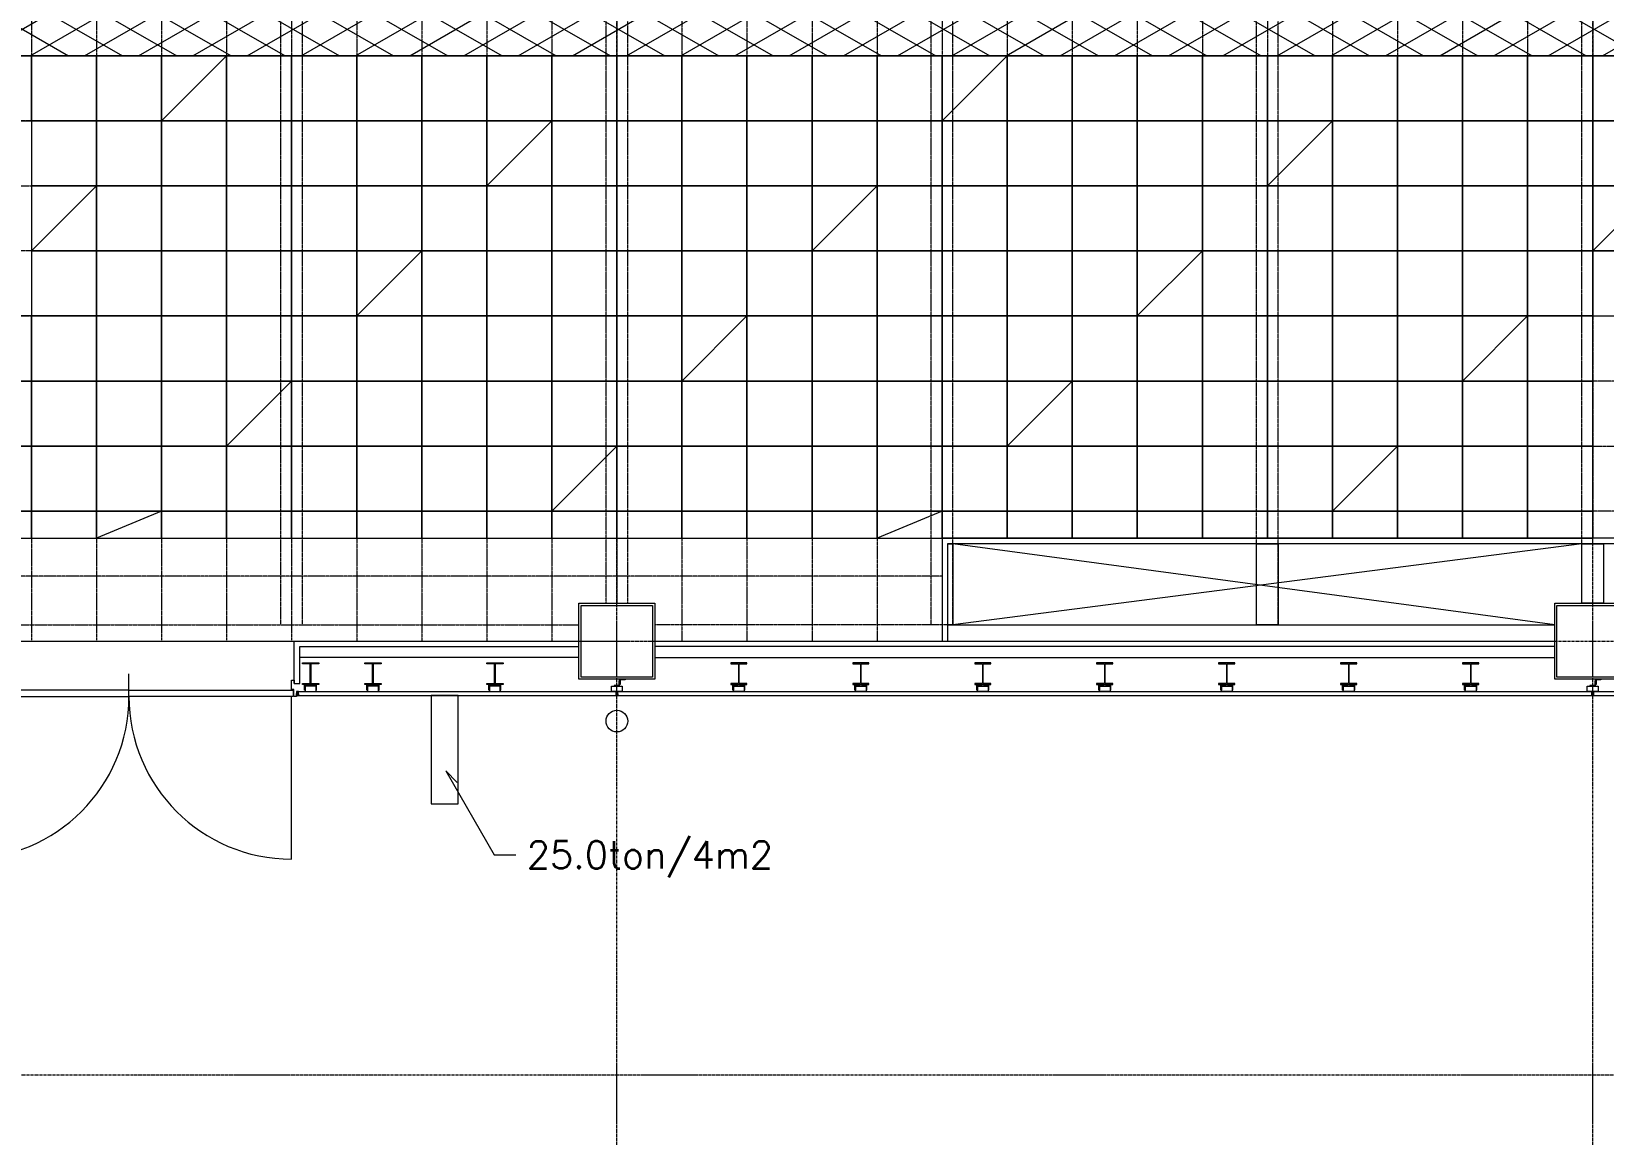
# Model space of a CAD drawing. Extents: x 73996 to 686888, y -9729 to 263202.
# Drawn here: x 439526 to 454026, y 176652 to 186827 of the extents above; entities that cross this region are included whole.
import ezdxf
from ezdxf.enums import TextEntityAlignment as Align

# ---------------------------------------------------------------- set-up
doc = ezdxf.new("R2010")
doc.units = 0
doc.header["$LTSCALE"] = 20
doc.linetypes.add('Data Center Layout_L20$0$CENTER', pattern=[2, 1.25, -0.25, 0.25, -0.25])
doc.linetypes.add('Data Center Layout_L20$0$DOTK1', pattern=[0.1, 0.05, -0.05])
for name, color, linetype, lineweight in [('Data Center Layout_L20$0$$ALDG', 252, 'Data Center Layout_L20$0$DOTK1', 0), ('Data Center Layout_L20$0$$ALDG-P', 252, 'Continuous', 0), ('Data Center Layout_L20$0$$AREA-RC', 252, 'Continuous', 0), ('Data Center Layout_L20$0$$OOBIKI', 252, 'Data Center Layout_L20$0$DOTK1', 0), ('Data Center Layout_L20$0$ARC', 252, 'Continuous', 0), ('Data Center Layout_L20$0$H-SIN', 252, 'Data Center Layout_L20$0$CENTER', 9), ('Data Center Layout_L20$0$K-SIN', 252, 'Data Center Layout_L20$0$CENTER', 9), ('Data Center Layout_L20$0$SUGATA3', 252, 'Continuous', 0)]:
    doc.layers.add(name, color=color, linetype=linetype, lineweight=lineweight)
doc.styles.add('Data Center Layout_L20$0$ROMS', font='ROMANS.shx', dxfattribs={"bigfont": 'bigfont.shx'})

# ---------------------------------------------------------------- blocks, each defined once
blk = doc.blocks.new('Data Center Layout_L20$0$BLANK')
blk.add_lwpolyline([(0, 0), (600, 0), (600, 600), (0, 600)], close=True)
blk = doc.blocks.new('Data Center Layout_L20$0$45%-AL-G')
blk.add_line((600, 600), (0, 0))
blk.add_lwpolyline([(0, 0), (600, 0), (600, 600), (0, 600)], close=True)
blk = doc.blocks.new('Data Center Layout_L20$0$A$C80dc7663')
at = {"layer": 'Data Center Layout_L20$0$$ALDG-P', "linetype": 'Data Center Layout_L20$0$DOTK1'}
h = blk.add_hatch(dxfattribs=at)
h.set_pattern_fill('EXP', color=256, scale=100, style=0)
h.set_pattern_definition([(30, (275940.24, 28654.4), (-125, 216.50635), []), (330, (275940.24, 28654.4), (125, 216.50635), [])])
h.paths.add_polyline_path([(470740.24, 153445.59), (500140.24, 153445.59), (500140.24, 154645.59), (470740.24, 154645.59)])
at = {"layer": 'Data Center Layout_L20$0$$ALDG'}
for p, q in [((487540.24, 184153.09), (487540.24, 148045.59)), ((488140.24, 184153.09), (488140.24, 148045.59)), ((488740.24, 184153.09), (488740.24, 148045.59)), ((489340.24, 184153.09), (489340.24, 148045.59)), ((489940.24, 184153.09), (489940.24, 148045.59)), ((494140.24, 183095.59), (494140.24, 148995.59)), ((494740.24, 183095.59), (494740.24, 148995.59)), ((495340.24, 183095.59), (495340.24, 148995.59)), ((481540.24, 182515.59), (481540.24, 148055.59)), ((482140.24, 182515.59), (482140.24, 148055.59)), ((482740.24, 182515.59), (482740.24, 148055.59)), ((483340.24, 182515.59), (483340.24, 148055.59)), ((483940.24, 182515.59), (483940.24, 148055.59)), ((484540.24, 182515.59), (484540.24, 148045.59)), ((485140.24, 182515.59), (485140.24, 148045.59)), ((485740.24, 182515.59), (485740.24, 148045.59)), ((486340.24, 182515.59), (486340.24, 148045.59)), ((490540.24, 179845.59), (490540.24, 148995.59)), ((491140.24, 179845.59), (491140.24, 148995.59)), ((491740.24, 179845.59), (491740.24, 148995.59)), ((492340.24, 179845.59), (492340.24, 148995.59)), ((492940.24, 179845.59), (492940.24, 148995.59)), ((493540.24, 179845.59), (493540.24, 148995.59)), ((486940.24, 165695.59), (486940.24, 148395.59)), ((495940.24, 165695.59), (495940.24, 148995.59)), ((334590.24, 153445.59), (531290.24, 153445.59)), ((531290.24, 152845.59), (334590.24, 152845.59)), ((334590.24, 152245.59), (531290.24, 152245.59)), ((531290.24, 151645.59), (334590.24, 151645.59)), ((334590.24, 151045.59), (531290.24, 151045.59)), ((531290.24, 150445.59), (334590.24, 150445.59)), ((334590.24, 149845.59), (531290.24, 149845.59)), ((531290.24, 149245.59), (334590.24, 149245.59)), ((489940.24, 148645.59), (480340.24, 148645.59))]:
    blk.add_line(p, q, dxfattribs=at)
at = {"layer": 'Data Center Layout_L20$0$$ALDG-P'}
blk.add_lwpolyline([(495940.24, 148995.59), (495940.24, 151045.59), (525340.24, 151045.59), (525340.24, 157045.59), (518140.24, 157045.59), (518140.24, 154645.59), (509140.24, 154645.59), (509140.24, 153445.59), (505540.24, 153445.59), (505540.24, 154645.59), (500740.24, 154645.59), (500740.24, 157045.59), (499540.24, 157045.59)], dxfattribs=at)
at = {"layer": 'Data Center Layout_L20$0$$AREA-RC'}
blk.add_lwpolyline([(495940.24, 151045.59), (525340.24, 151045.59), (525340.24, 164845.59), (529540.24, 164845.59), (529540.24, 148945.59), (509790.24, 148945.59), (509790.24, 148395.59), (507890.24, 148395.59), (507890.24, 148945.59), (495940.24, 148945.59)], close=True, dxfattribs=at)
at = {"layer": 'Data Center Layout_L20$0$$OOBIKI'}
for p, q in [((483840.24, 148195.59), (483840.24, 153895.59)), ((484040.24, 148195.59), (484040.24, 153895.59)), ((486840.24, 148395.59), (486840.24, 153895.59)), ((487040.24, 148395.59), (487040.24, 153895.59)), ((489840.24, 148195.59), (489840.24, 153895.59)), ((490040.24, 148195.59), (490040.24, 153895.59)), ((492840.24, 148195.59), (492840.24, 153895.59)), ((493040.24, 148195.59), (493040.24, 153895.59)), ((495840.24, 148395.59), (495840.24, 153895.59)), ((480290.24, 148195.59), (486590.24, 148195.59)), ((489990.24, 148195.59), (487290.24, 148195.59))]:
    blk.add_line(p, q, dxfattribs=at)
at = {"layer": 'Data Center Layout_L20$0$ARC'}
for p, q in [((507940.24, 148995.59), (489940.24, 148995.59)), ((489940.24, 148995.59), (489940.24, 148045.59)), ((507890.24, 148945.59), (489990.24, 148945.59)), ((489990.24, 148945.59), (489990.24, 148045.59)), ((495590.24, 148195.59), (490040.24, 148945.59)), ((495840.24, 148945.59), (490040.24, 148195.59)), ((489990.24, 148195.59), (495590.24, 148195.59)), ((483965.24, 148045.59), (486590.24, 148045.59)), ((483965.24, 147655.59), (483965.24, 148045.59)), ((484015.24, 147655.59), (484015.24, 147995.59)), ((484015.24, 147995.59), (486590.24, 147995.59)), ((495590.24, 147995.59), (487290.24, 147995.59)), ((486590.24, 147895.59), (484015.24, 147895.59)), ((487290.24, 147895.59), (495590.24, 147895.59)), ((482440.24, 147445.59), (482440.24, 147745.59)), ((483965.24, 147655.59), (484015.24, 147655.59)), ((483940.24, 146035.59), (483940.24, 147535.59)), ((483985.24, 147545.59), (504690.24, 147545.59)), ((484005.24, 147545.59), (484005.24, 147580.59)), ((484005.24, 147580.59), (504690.24, 147580.59))]:
    blk.add_line(p, q, dxfattribs=at)
at = {"layer": 'Data Center Layout_L20$0$ARC', "linetype": 'Continuous'}
blk.add_line((487290.24, 148045.59), (495590.24, 148045.59), dxfattribs=at)
at = {"layer": 'Data Center Layout_L20$0$ARC'}
for points in [[(470740.24, 153445.59), (500140.24, 153445.59), (500140.24, 154645.59), (470740.24, 154645.59)], [(492840.24, 148945.59), (493040.24, 148945.59), (493040.24, 148195.59), (492840.24, 148195.59)], [(495840.24, 148945.59), (496040.24, 148945.59), (496040.24, 148395.59), (495840.24, 148395.59)], [(486590.24, 147695.59), (486590.24, 148395.59), (487290.24, 148395.59), (487290.24, 147695.59)], [(486610.24, 147715.59), (486610.24, 148375.59), (487270.24, 148375.59), (487270.24, 147715.59)], [(495590.24, 147695.59), (495590.24, 148395.59), (496290.24, 148395.59), (496290.24, 147695.59)], [(495610.24, 147715.59), (495610.24, 148375.59), (496270.24, 148375.59), (496270.24, 147715.59)], [(484190.24, 147645.59), (484040.24, 147645.59), (484040.24, 147654.59), (484112.24, 147654.59), (484112.24, 147836.59), (484040.24, 147836.59), (484040.24, 147845.59), (484190.24, 147845.59), (484190.24, 147836.59), (484118.24, 147836.59), (484118.24, 147654.59), (484190.24, 147654.59)], [(484765.24, 147645.59), (484615.24, 147645.59), (484615.24, 147654.59), (484687.24, 147654.59), (484687.24, 147836.59), (484615.24, 147836.59), (484615.24, 147845.59), (484765.24, 147845.59), (484765.24, 147836.59), (484693.24, 147836.59), (484693.24, 147654.59), (484765.24, 147654.59)], [(485890.24, 147645.59), (485740.24, 147645.59), (485740.24, 147654.59), (485812.24, 147654.59), (485812.24, 147836.59), (485740.24, 147836.59), (485740.24, 147845.59), (485890.24, 147845.59), (485890.24, 147836.59), (485818.24, 147836.59), (485818.24, 147654.59), (485890.24, 147654.59)], [(487990.24, 147645.59), (488140.24, 147645.59), (488140.24, 147654.59), (488068.24, 147654.59), (488068.24, 147836.59), (488140.24, 147836.59), (488140.24, 147845.59), (487990.24, 147845.59), (487990.24, 147836.59), (488062.24, 147836.59), (488062.24, 147654.59), (487990.24, 147654.59)], [(489115.24, 147645.59), (489265.24, 147645.59), (489265.24, 147654.59), (489193.24, 147654.59), (489193.24, 147836.59), (489265.24, 147836.59), (489265.24, 147845.59), (489115.24, 147845.59), (489115.24, 147836.59), (489187.24, 147836.59), (489187.24, 147654.59), (489115.24, 147654.59)], [(490240.24, 147645.59), (490390.24, 147645.59), (490390.24, 147654.59), (490318.24, 147654.59), (490318.24, 147836.59), (490390.24, 147836.59), (490390.24, 147845.59), (490240.24, 147845.59), (490240.24, 147836.59), (490312.24, 147836.59), (490312.24, 147654.59), (490240.24, 147654.59)], [(491365.24, 147645.59), (491515.24, 147645.59), (491515.24, 147654.59), (491443.24, 147654.59), (491443.24, 147836.59), (491515.24, 147836.59), (491515.24, 147845.59), (491365.24, 147845.59), (491365.24, 147836.59), (491437.24, 147836.59), (491437.24, 147654.59), (491365.24, 147654.59)], [(492490.24, 147645.59), (492640.24, 147645.59), (492640.24, 147654.59), (492568.24, 147654.59), (492568.24, 147836.59), (492640.24, 147836.59), (492640.24, 147845.59), (492490.24, 147845.59), (492490.24, 147836.59), (492562.24, 147836.59), (492562.24, 147654.59), (492490.24, 147654.59)], [(493615.24, 147645.59), (493765.24, 147645.59), (493765.24, 147654.59), (493693.24, 147654.59), (493693.24, 147836.59), (493765.24, 147836.59), (493765.24, 147845.59), (493615.24, 147845.59), (493615.24, 147836.59), (493687.24, 147836.59), (493687.24, 147654.59), (493615.24, 147654.59)], [(494740.24, 147645.59), (494890.24, 147645.59), (494890.24, 147654.59), (494818.24, 147654.59), (494818.24, 147836.59), (494890.24, 147836.59), (494890.24, 147845.59), (494740.24, 147845.59), (494740.24, 147836.59), (494812.24, 147836.59), (494812.24, 147654.59), (494740.24, 147654.59)], [(484059.24, 147595.59), (484059.24, 147645.59), (484109.24, 147645.59), (484109.24, 147639.59), (484065.24, 147639.59), (484065.24, 147595.59)], [(484165.24, 147630.59), (484065.24, 147630.59), (484065.24, 147580.59), (484165.24, 147580.59)], [(484171.24, 147595.59), (484171.24, 147645.59), (484121.24, 147645.59), (484121.24, 147639.59), (484165.24, 147639.59), (484165.24, 147595.59)], [(484634.24, 147595.59), (484634.24, 147645.59), (484684.24, 147645.59), (484684.24, 147639.59), (484640.24, 147639.59), (484640.24, 147595.59)], [(484740.24, 147630.59), (484640.24, 147630.59), (484640.24, 147580.59), (484740.24, 147580.59)], [(484746.24, 147595.59), (484746.24, 147645.59), (484696.24, 147645.59), (484696.24, 147639.59), (484740.24, 147639.59), (484740.24, 147595.59)], [(485759.24, 147595.59), (485759.24, 147645.59), (485809.24, 147645.59), (485809.24, 147639.59), (485765.24, 147639.59), (485765.24, 147595.59)], [(485865.24, 147630.59), (485765.24, 147630.59), (485765.24, 147580.59), (485865.24, 147580.59)], [(485871.24, 147595.59), (485871.24, 147645.59), (485821.24, 147645.59), (485821.24, 147639.59), (485865.24, 147639.59), (485865.24, 147595.59)], [(486890.24, 147630.59), (486990.24, 147630.59), (486990.24, 147580.59), (486890.24, 147580.59)], [(486915.24, 147630.59), (486965.24, 147630.59), (486965.24, 147680.59), (486959.24, 147680.59), (486959.24, 147636.59), (486915.24, 147636.59)], [(486965.24, 147645.59), (486965.24, 147695.59), (487015.24, 147695.59), (487015.24, 147689.59), (486971.24, 147689.59), (486971.24, 147645.59)], [(488009.24, 147595.59), (488009.24, 147645.59), (488059.24, 147645.59), (488059.24, 147639.59), (488015.24, 147639.59), (488015.24, 147595.59)], [(488015.24, 147630.59), (488115.24, 147630.59), (488115.24, 147580.59), (488015.24, 147580.59)], [(488121.24, 147595.59), (488121.24, 147645.59), (488071.24, 147645.59), (488071.24, 147639.59), (488115.24, 147639.59), (488115.24, 147595.59)], [(489134.24, 147595.59), (489134.24, 147645.59), (489184.24, 147645.59), (489184.24, 147639.59), (489140.24, 147639.59), (489140.24, 147595.59)], [(489140.24, 147630.59), (489240.24, 147630.59), (489240.24, 147580.59), (489140.24, 147580.59)], [(489246.24, 147595.59), (489246.24, 147645.59), (489196.24, 147645.59), (489196.24, 147639.59), (489240.24, 147639.59), (489240.24, 147595.59)], [(490259.24, 147595.59), (490259.24, 147645.59), (490309.24, 147645.59), (490309.24, 147639.59), (490265.24, 147639.59), (490265.24, 147595.59)], [(490265.24, 147630.59), (490365.24, 147630.59), (490365.24, 147580.59), (490265.24, 147580.59)], [(490371.24, 147595.59), (490371.24, 147645.59), (490321.24, 147645.59), (490321.24, 147639.59), (490365.24, 147639.59), (490365.24, 147595.59)], [(491384.24, 147595.59), (491384.24, 147645.59), (491434.24, 147645.59), (491434.24, 147639.59), (491390.24, 147639.59), (491390.24, 147595.59)], [(491390.24, 147630.59), (491490.24, 147630.59), (491490.24, 147580.59), (491390.24, 147580.59)], [(491496.24, 147595.59), (491496.24, 147645.59), (491446.24, 147645.59), (491446.24, 147639.59), (491490.24, 147639.59), (491490.24, 147595.59)], [(492509.24, 147595.59), (492509.24, 147645.59), (492559.24, 147645.59), (492559.24, 147639.59), (492515.24, 147639.59), (492515.24, 147595.59)], [(492515.24, 147630.59), (492615.24, 147630.59), (492615.24, 147580.59), (492515.24, 147580.59)], [(492621.24, 147595.59), (492621.24, 147645.59), (492571.24, 147645.59), (492571.24, 147639.59), (492615.24, 147639.59), (492615.24, 147595.59)], [(493634.24, 147595.59), (493634.24, 147645.59), (493684.24, 147645.59), (493684.24, 147639.59), (493640.24, 147639.59), (493640.24, 147595.59)], [(493640.24, 147630.59), (493740.24, 147630.59), (493740.24, 147580.59), (493640.24, 147580.59)], [(493746.24, 147595.59), (493746.24, 147645.59), (493696.24, 147645.59), (493696.24, 147639.59), (493740.24, 147639.59), (493740.24, 147595.59)], [(494759.24, 147595.59), (494759.24, 147645.59), (494809.24, 147645.59), (494809.24, 147639.59), (494765.24, 147639.59), (494765.24, 147595.59)], [(494765.24, 147630.59), (494865.24, 147630.59), (494865.24, 147580.59), (494765.24, 147580.59)], [(494871.24, 147595.59), (494871.24, 147645.59), (494821.24, 147645.59), (494821.24, 147639.59), (494865.24, 147639.59), (494865.24, 147595.59)], [(495890.24, 147630.59), (495990.24, 147630.59), (495990.24, 147580.59), (495890.24, 147580.59)], [(495915.24, 147630.59), (495965.24, 147630.59), (495965.24, 147680.59), (495959.24, 147680.59), (495959.24, 147636.59), (495915.24, 147636.59)], [(495965.24, 147645.59), (495965.24, 147695.59), (496015.24, 147695.59), (496015.24, 147689.59), (495971.24, 147689.59), (495971.24, 147645.59)], [(480925.24, 147535.59), (482440.24, 147535.59), (482440.24, 147595.59), (480925.24, 147595.59)], [(483955.24, 147535.59), (482440.24, 147535.59), (482440.24, 147595.59), (483955.24, 147595.59)], [(486930.24, 147545.59), (486950.24, 147545.59), (486950.24, 147580.59), (486930.24, 147580.59)], [(495930.24, 147545.59), (495950.24, 147545.59), (495950.24, 147580.59), (495930.24, 147580.59)]]:
    blk.add_lwpolyline(points, close=True, dxfattribs=at)
for points in [[(489990.24, 148945.59), (490040.24, 148945.59), (490040.24, 148195.59), (489990.24, 148195.59)], [(483985.24, 147560.59), (483985.24, 147535.59), (483960.24, 147535.59), (483960.24, 147600.59), (483940.24, 147600.59), (483940.24, 147685.59), (483965.24, 147685.59), (483965.24, 147660.59)], [(483985.24, 147560.59), (484005.24, 147580.59), (483985.24, 147580.59), (483985.24, 147560.59), (484005.24, 147560.59), (484005.24, 147580.59)], [(486902.74, 147543.59), (486932.74, 147543.59), (486932.74, 147559.59), (486947.74, 147559.59), (486947.74, 147543.59), (486977.74, 147543.59)], [(495902.74, 147543.59), (495932.74, 147543.59), (495932.74, 147559.59), (495947.74, 147559.59), (495947.74, 147543.59), (495977.74, 147543.59)], [(485468.31, 146743.33), (485362.24, 146849.4), (485809, 146075.6), (486009, 146075.6)]]:
    blk.add_lwpolyline(points, dxfattribs=at)
blk.add_lwpolyline([(483985.24, 147545.59), (483985.24, 147560.59), (484005.24, 147560.59), (484005.24, 147545.59, 0.29445667)], format="xyb", close=True, dxfattribs=at)
at = {"layer": 'Data Center Layout_L20$0$ARC', "linetype": 'Continuous'}
blk.add_lwpolyline([(485227.74, 147545.59), (485227.74, 146545.59), (485477.74, 146545.59), (485477.74, 147545.59)], close=True, dxfattribs=at)
at = {"layer": 'Data Center Layout_L20$0$ARC'}
blk.add_circle((486940.24, 147309.34), 100, dxfattribs=at)
for centre, start, end in [((480940.24, 147535.59), 270, 0), ((483940.24, 147535.59), 180, 270)]:
    blk.add_arc(centre, 1500, start, end, dxfattribs=at)
at = {"layer": 'Data Center Layout_L20$0$H-SIN'}
for p, q in [((486940.24, 124521.53), (486940.24, 230045.59)), ((495940.24, 124521.53), (495940.24, 230045.59)), ((294307.41, 148045.59), (588940.24, 148045.59))]:
    blk.add_line(p, q, dxfattribs=at)
at = {"layer": 'Data Center Layout_L20$0$K-SIN'}
blk.add_line((309694.58, 144045.59), (588940.24, 144045.59), dxfattribs=at)
at = {"layer": 'Data Center Layout_L20$0$SUGATA3'}
blk.add_line((480915.24, 148045.59), (483965.24, 148045.59), dxfattribs=at)
at = {"layer": 'Data Center Layout_L20$0$$ALDG-P'}
for name, p in [('Data Center Layout_L20$0$BLANK', (480940.24, 152845.59)), ('Data Center Layout_L20$0$BLANK', (481540.24, 152845.59)), ('Data Center Layout_L20$0$BLANK', (482140.24, 152845.59)), ('Data Center Layout_L20$0$45%-AL-G', (482740.24, 152845.59)), ('Data Center Layout_L20$0$BLANK', (483340.24, 152845.59)), ('Data Center Layout_L20$0$BLANK', (483940.24, 152845.59)), ('Data Center Layout_L20$0$BLANK', (484540.24, 152845.59)), ('Data Center Layout_L20$0$BLANK', (485140.24, 152845.59)), ('Data Center Layout_L20$0$BLANK', (485740.24, 152845.59)), ('Data Center Layout_L20$0$BLANK', (486340.24, 152845.59)), ('Data Center Layout_L20$0$BLANK', (486940.24, 152845.59)), ('Data Center Layout_L20$0$BLANK', (487540.24, 152845.59)), ('Data Center Layout_L20$0$BLANK', (488140.24, 152845.59)), ('Data Center Layout_L20$0$BLANK', (488740.24, 152845.59)), ('Data Center Layout_L20$0$BLANK', (489340.24, 152845.59)), ('Data Center Layout_L20$0$45%-AL-G', (489940.24, 152845.59)), ('Data Center Layout_L20$0$BLANK', (490540.24, 152845.59)), ('Data Center Layout_L20$0$BLANK', (491140.24, 152845.59)), ('Data Center Layout_L20$0$BLANK', (491740.24, 152845.59)), ('Data Center Layout_L20$0$BLANK', (492340.24, 152845.59)), ('Data Center Layout_L20$0$BLANK', (492940.24, 152845.59)), ('Data Center Layout_L20$0$BLANK', (493540.24, 152845.59)), ('Data Center Layout_L20$0$BLANK', (494140.24, 152845.59)), ('Data Center Layout_L20$0$BLANK', (494740.24, 152845.59)), ('Data Center Layout_L20$0$BLANK', (495340.24, 152845.59)), ('Data Center Layout_L20$0$BLANK', (495940.24, 152845.59)), ('Data Center Layout_L20$0$BLANK', (481540.24, 152245.59)), ('Data Center Layout_L20$0$BLANK', (482140.24, 152245.59)), ('Data Center Layout_L20$0$BLANK', (482740.24, 152245.59)), ('Data Center Layout_L20$0$BLANK', (483340.24, 152245.59)), ('Data Center Layout_L20$0$BLANK', (483940.24, 152245.59)), ('Data Center Layout_L20$0$BLANK', (484540.24, 152245.59)), ('Data Center Layout_L20$0$BLANK', (485140.24, 152245.59)), ('Data Center Layout_L20$0$45%-AL-G', (485740.24, 152245.59)), ('Data Center Layout_L20$0$BLANK', (486340.24, 152245.59)), ('Data Center Layout_L20$0$BLANK', (486940.24, 152245.59)), ('Data Center Layout_L20$0$BLANK', (487540.24, 152245.59)), ('Data Center Layout_L20$0$BLANK', (488140.24, 152245.59)), ('Data Center Layout_L20$0$BLANK', (488740.24, 152245.59)), ('Data Center Layout_L20$0$BLANK', (489340.24, 152245.59)), ('Data Center Layout_L20$0$BLANK', (489940.24, 152245.59)), ('Data Center Layout_L20$0$BLANK', (490540.24, 152245.59)), ('Data Center Layout_L20$0$BLANK', (491140.24, 152245.59)), ('Data Center Layout_L20$0$BLANK', (491740.24, 152245.59)), ('Data Center Layout_L20$0$BLANK', (492340.24, 152245.59)), ('Data Center Layout_L20$0$45%-AL-G', (492940.24, 152245.59)), ('Data Center Layout_L20$0$BLANK', (493540.24, 152245.59)), ('Data Center Layout_L20$0$BLANK', (494140.24, 152245.59)), ('Data Center Layout_L20$0$BLANK', (494740.24, 152245.59)), ('Data Center Layout_L20$0$BLANK', (495340.24, 152245.59)), ('Data Center Layout_L20$0$BLANK', (495940.24, 152245.59)), ('Data Center Layout_L20$0$45%-AL-G', (481540.24, 151645.59)), ('Data Center Layout_L20$0$BLANK', (482140.24, 151645.59)), ('Data Center Layout_L20$0$BLANK', (482740.24, 151645.59)), ('Data Center Layout_L20$0$BLANK', (483340.24, 151645.59)), ('Data Center Layout_L20$0$BLANK', (483940.24, 151645.59)), ('Data Center Layout_L20$0$BLANK', (484540.24, 151645.59)), ('Data Center Layout_L20$0$BLANK', (485140.24, 151645.59)), ('Data Center Layout_L20$0$BLANK', (485740.24, 151645.59)), ('Data Center Layout_L20$0$BLANK', (486340.24, 151645.59)), ('Data Center Layout_L20$0$BLANK', (486940.24, 151645.59)), ('Data Center Layout_L20$0$BLANK', (487540.24, 151645.59)), ('Data Center Layout_L20$0$BLANK', (488140.24, 151645.59)), ('Data Center Layout_L20$0$45%-AL-G', (488740.24, 151645.59)), ('Data Center Layout_L20$0$BLANK', (489340.24, 151645.59)), ('Data Center Layout_L20$0$BLANK', (489940.24, 151645.59)), ('Data Center Layout_L20$0$BLANK', (490540.24, 151645.59)), ('Data Center Layout_L20$0$BLANK', (491140.24, 151645.59)), ('Data Center Layout_L20$0$BLANK', (491740.24, 151645.59)), ('Data Center Layout_L20$0$BLANK', (492340.24, 151645.59)), ('Data Center Layout_L20$0$BLANK', (492940.24, 151645.59)), ('Data Center Layout_L20$0$BLANK', (493540.24, 151645.59)), ('Data Center Layout_L20$0$BLANK', (494140.24, 151645.59)), ('Data Center Layout_L20$0$BLANK', (494740.24, 151645.59)), ('Data Center Layout_L20$0$BLANK', (495340.24, 151645.59)), ('Data Center Layout_L20$0$45%-AL-G', (495940.24, 151645.59)), ('Data Center Layout_L20$0$BLANK', (481540.24, 151045.59)), ('Data Center Layout_L20$0$BLANK', (482140.24, 151045.59)), ('Data Center Layout_L20$0$BLANK', (482740.24, 151045.59)), ('Data Center Layout_L20$0$BLANK', (483340.24, 151045.59)), ('Data Center Layout_L20$0$BLANK', (483940.24, 151045.59)), ('Data Center Layout_L20$0$45%-AL-G', (484540.24, 151045.59)), ('Data Center Layout_L20$0$BLANK', (485140.24, 151045.59)), ('Data Center Layout_L20$0$BLANK', (485740.24, 151045.59)), ('Data Center Layout_L20$0$BLANK', (486340.24, 151045.59)), ('Data Center Layout_L20$0$BLANK', (486940.24, 151045.59)), ('Data Center Layout_L20$0$BLANK', (487540.24, 151045.59)), ('Data Center Layout_L20$0$BLANK', (488140.24, 151045.59)), ('Data Center Layout_L20$0$BLANK', (488740.24, 151045.59)), ('Data Center Layout_L20$0$BLANK', (489340.24, 151045.59)), ('Data Center Layout_L20$0$BLANK', (489940.24, 151045.59)), ('Data Center Layout_L20$0$BLANK', (490540.24, 151045.59)), ('Data Center Layout_L20$0$BLANK', (491140.24, 151045.59)), ('Data Center Layout_L20$0$45%-AL-G', (491740.24, 151045.59)), ('Data Center Layout_L20$0$BLANK', (492340.24, 151045.59)), ('Data Center Layout_L20$0$BLANK', (492940.24, 151045.59)), ('Data Center Layout_L20$0$BLANK', (493540.24, 151045.59)), ('Data Center Layout_L20$0$BLANK', (494140.24, 151045.59)), ('Data Center Layout_L20$0$BLANK', (494740.24, 151045.59)), ('Data Center Layout_L20$0$BLANK', (495340.24, 151045.59)), ('Data Center Layout_L20$0$BLANK', (495940.24, 151045.59)), ('Data Center Layout_L20$0$BLANK', (480940.24, 150445.59)), ('Data Center Layout_L20$0$BLANK', (481540.24, 150445.59)), ('Data Center Layout_L20$0$BLANK', (482140.24, 150445.59)), ('Data Center Layout_L20$0$BLANK', (482740.24, 150445.59)), ('Data Center Layout_L20$0$BLANK', (483340.24, 150445.59)), ('Data Center Layout_L20$0$BLANK', (483940.24, 150445.59)), ('Data Center Layout_L20$0$BLANK', (484540.24, 150445.59)), ('Data Center Layout_L20$0$BLANK', (485140.24, 150445.59)), ('Data Center Layout_L20$0$BLANK', (485740.24, 150445.59)), ('Data Center Layout_L20$0$BLANK', (486340.24, 150445.59)), ('Data Center Layout_L20$0$BLANK', (486940.24, 150445.59)), ('Data Center Layout_L20$0$45%-AL-G', (487540.24, 150445.59)), ('Data Center Layout_L20$0$BLANK', (488140.24, 150445.59)), ('Data Center Layout_L20$0$BLANK', (488740.24, 150445.59)), ('Data Center Layout_L20$0$BLANK', (489340.24, 150445.59)), ('Data Center Layout_L20$0$BLANK', (489940.24, 150445.59)), ('Data Center Layout_L20$0$BLANK', (490540.24, 150445.59)), ('Data Center Layout_L20$0$BLANK', (491140.24, 150445.59)), ('Data Center Layout_L20$0$BLANK', (491740.24, 150445.59)), ('Data Center Layout_L20$0$BLANK', (492340.24, 150445.59)), ('Data Center Layout_L20$0$BLANK', (492940.24, 150445.59)), ('Data Center Layout_L20$0$BLANK', (493540.24, 150445.59)), ('Data Center Layout_L20$0$BLANK', (494140.24, 150445.59)), ('Data Center Layout_L20$0$45%-AL-G', (494740.24, 150445.59)), ('Data Center Layout_L20$0$BLANK', (495340.24, 150445.59)), ('Data Center Layout_L20$0$BLANK', (480940.24, 149845.59)), ('Data Center Layout_L20$0$BLANK', (481540.24, 149845.59)), ('Data Center Layout_L20$0$BLANK', (482140.24, 149845.59)), ('Data Center Layout_L20$0$BLANK', (482740.24, 149845.59)), ('Data Center Layout_L20$0$45%-AL-G', (483340.24, 149845.59)), ('Data Center Layout_L20$0$BLANK', (483940.24, 149845.59)), ('Data Center Layout_L20$0$BLANK', (484540.24, 149845.59)), ('Data Center Layout_L20$0$BLANK', (485140.24, 149845.59)), ('Data Center Layout_L20$0$BLANK', (485740.24, 149845.59)), ('Data Center Layout_L20$0$BLANK', (486340.24, 149845.59)), ('Data Center Layout_L20$0$BLANK', (486940.24, 149845.59)), ('Data Center Layout_L20$0$BLANK', (487540.24, 149845.59)), ('Data Center Layout_L20$0$BLANK', (488140.24, 149845.59)), ('Data Center Layout_L20$0$BLANK', (488740.24, 149845.59)), ('Data Center Layout_L20$0$BLANK', (489340.24, 149845.59)), ('Data Center Layout_L20$0$BLANK', (489940.24, 149845.59)), ('Data Center Layout_L20$0$45%-AL-G', (490540.24, 149845.59)), ('Data Center Layout_L20$0$BLANK', (491140.24, 149845.59)), ('Data Center Layout_L20$0$BLANK', (491740.24, 149845.59)), ('Data Center Layout_L20$0$BLANK', (492340.24, 149845.59)), ('Data Center Layout_L20$0$BLANK', (492940.24, 149845.59)), ('Data Center Layout_L20$0$BLANK', (493540.24, 149845.59)), ('Data Center Layout_L20$0$BLANK', (494140.24, 149845.59)), ('Data Center Layout_L20$0$BLANK', (494740.24, 149845.59)), ('Data Center Layout_L20$0$BLANK', (495340.24, 149845.59)), ('Data Center Layout_L20$0$BLANK', (480940.24, 149245.59)), ('Data Center Layout_L20$0$BLANK', (481540.24, 149245.59)), ('Data Center Layout_L20$0$BLANK', (482140.24, 149245.59)), ('Data Center Layout_L20$0$BLANK', (482740.24, 149245.59)), ('Data Center Layout_L20$0$BLANK', (483340.24, 149245.59)), ('Data Center Layout_L20$0$BLANK', (483940.24, 149245.59)), ('Data Center Layout_L20$0$BLANK', (484540.24, 149245.59)), ('Data Center Layout_L20$0$BLANK', (485140.24, 149245.59)), ('Data Center Layout_L20$0$BLANK', (485740.24, 149245.59)), ('Data Center Layout_L20$0$45%-AL-G', (486340.24, 149245.59)), ('Data Center Layout_L20$0$BLANK', (486940.24, 149245.59)), ('Data Center Layout_L20$0$BLANK', (487540.24, 149245.59)), ('Data Center Layout_L20$0$BLANK', (488140.24, 149245.59)), ('Data Center Layout_L20$0$BLANK', (488740.24, 149245.59)), ('Data Center Layout_L20$0$BLANK', (489340.24, 149245.59)), ('Data Center Layout_L20$0$BLANK', (489940.24, 149245.59)), ('Data Center Layout_L20$0$BLANK', (490540.24, 149245.59)), ('Data Center Layout_L20$0$BLANK', (491140.24, 149245.59)), ('Data Center Layout_L20$0$BLANK', (491740.24, 149245.59)), ('Data Center Layout_L20$0$BLANK', (492340.24, 149245.59)), ('Data Center Layout_L20$0$BLANK', (492940.24, 149245.59)), ('Data Center Layout_L20$0$45%-AL-G', (493540.24, 149245.59)), ('Data Center Layout_L20$0$BLANK', (494140.24, 149245.59)), ('Data Center Layout_L20$0$BLANK', (494740.24, 149245.59)), ('Data Center Layout_L20$0$BLANK', (495340.24, 149245.59))]:
    blk.add_blockref(name, p, dxfattribs=at)
at = {"layer": 'Data Center Layout_L20$0$$ALDG-P', "yscale": 0.4166666666666667}
for name, p in [('Data Center Layout_L20$0$BLANK', (480940.24, 148995.59)), ('Data Center Layout_L20$0$BLANK', (481540.24, 148995.59)), ('Data Center Layout_L20$0$45%-AL-G', (482140.24, 148995.59)), ('Data Center Layout_L20$0$BLANK', (482740.24, 148995.59)), ('Data Center Layout_L20$0$BLANK', (483340.24, 148995.59)), ('Data Center Layout_L20$0$BLANK', (483940.24, 148995.59)), ('Data Center Layout_L20$0$BLANK', (484540.24, 148995.59)), ('Data Center Layout_L20$0$BLANK', (485140.24, 148995.59)), ('Data Center Layout_L20$0$BLANK', (485740.24, 148995.59)), ('Data Center Layout_L20$0$BLANK', (486340.24, 148995.59)), ('Data Center Layout_L20$0$BLANK', (486940.24, 148995.59)), ('Data Center Layout_L20$0$BLANK', (487540.24, 148995.59)), ('Data Center Layout_L20$0$BLANK', (488140.24, 148995.59)), ('Data Center Layout_L20$0$BLANK', (488740.24, 148995.59)), ('Data Center Layout_L20$0$45%-AL-G', (489340.24, 148995.59)), ('Data Center Layout_L20$0$BLANK', (489940.24, 148995.59)), ('Data Center Layout_L20$0$BLANK', (490540.24, 148995.59)), ('Data Center Layout_L20$0$BLANK', (491140.24, 148995.59)), ('Data Center Layout_L20$0$BLANK', (491740.24, 148995.59)), ('Data Center Layout_L20$0$BLANK', (492340.24, 148995.59)), ('Data Center Layout_L20$0$BLANK', (492940.24, 148995.59)), ('Data Center Layout_L20$0$BLANK', (493540.24, 148995.59)), ('Data Center Layout_L20$0$BLANK', (494140.24, 148995.59)), ('Data Center Layout_L20$0$BLANK', (494740.24, 148995.59)), ('Data Center Layout_L20$0$BLANK', (495340.24, 148995.59))]:
    blk.add_blockref(name, p, dxfattribs=at)
at = {"layer": 'Data Center Layout_L20$0$ARC', "style": 'Data Center Layout_L20$0$ROMS'}
blk.add_text('25.0ton/4m2', height=250, dxfattribs=at).set_placement((486109, 146075.6), align=Align.MIDDLE_LEFT)
blk = doc.blocks.new('Data Center Layout_L20')
blk.add_blockref('Data Center Layout_L20$0$A$C80dc7663', (-42015, 33157))

msp = doc.modelspace()

# ---------------------------------------------------------------- block references
msp.add_blockref('Data Center Layout_L20', (0, 0))

doc.saveas('drawing.dxf')
